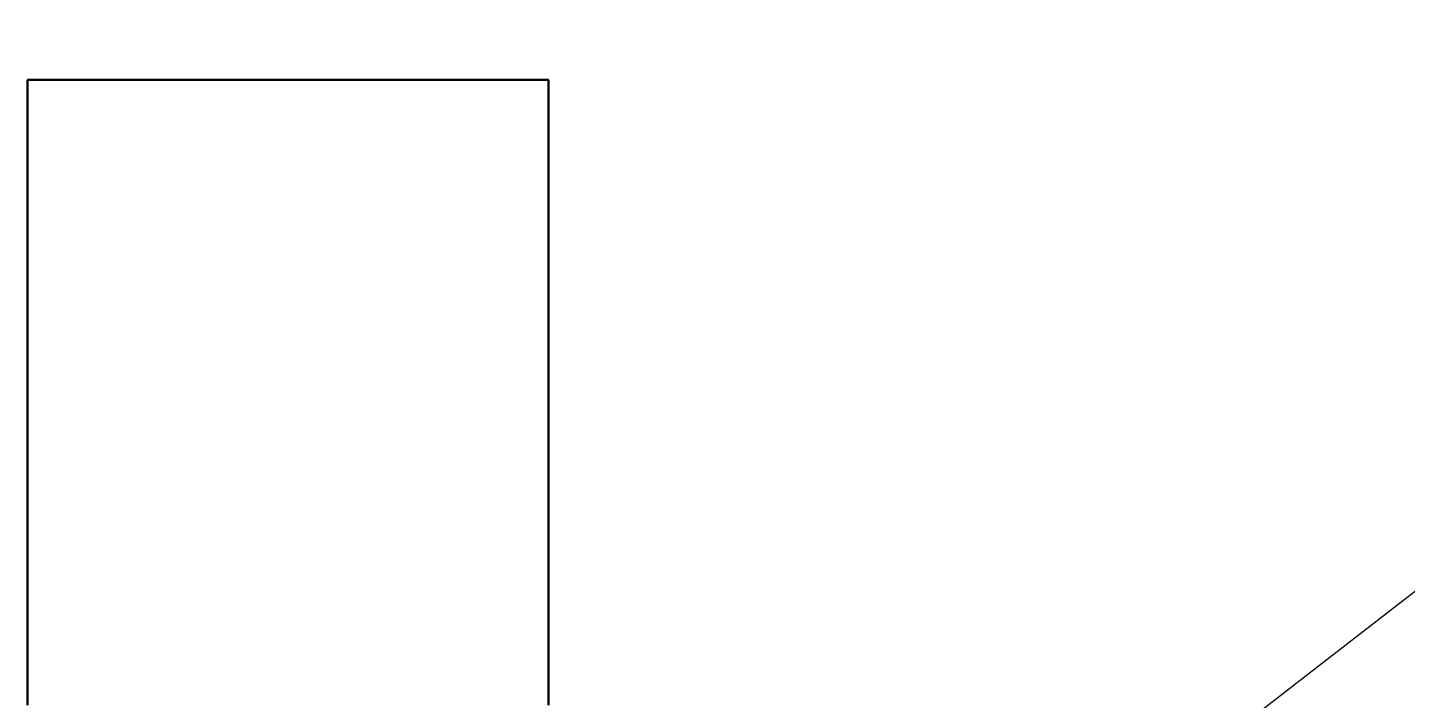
# Model space of a CAD drawing. Header units: millimetres. Extents: x 0 to 420, y 0 to 297.
# Drawn here: x 104 to 118.57, y 176.45 to 183.55 of the extents above; entities that cross this region are included whole.
import ezdxf

# ---------------------------------------------------------------- set-up
doc = ezdxf.new("R2010")
doc.units = ezdxf.units.MM
doc.linetypes.add('ISO02-TRAZOS', pattern=[3.75, 3, -0.75])
for name, color, linetype, lineweight in [('01-VISIBLE', 7, 'CONTINUOUS', 50), ('02-OCULTA', 4, 'ISO02-TRAZOS', 25), ('08-FINA', 5, 'CONTINUOUS', 25)]:
    doc.layers.add(name, color=color, linetype=linetype, lineweight=lineweight)

msp = doc.modelspace()

# ---------------------------------------------------------------- linework, layer by layer
at = {"layer": '01-VISIBLE'}
msp.add_line((104, 183), (109.5, 183), dxfattribs=at)
for points in [[(104, 183), (104, 182.925), (104, 182.85), (104, 182.775), (104, 182.7), (104, 182.625), (104, 182.55), (104, 182.475), (104, 182.4), (104, 182.325), (104, 182.25), (104, 182.175), (104, 182.1), (104, 182.025), (104, 181.95), (104, 181.875), (104, 181.8), (104, 181.725), (104, 181.65), (104, 181.575), (104, 181.5), (104, 181.425), (104, 181.35), (104, 181.275), (104, 181.2), (104, 181.125), (104, 181.05), (104, 180.975), (104, 180.9), (104, 180.825), (104, 180.75), (104, 180.675), (104, 180.6), (104, 180.525), (104, 180.45), (104, 180.375), (104, 180.3), (104, 180.225), (104, 180.15), (104, 180.075), (104, 180), (104, 179.925), (104, 179.85), (104, 179.775), (104, 179.7), (104, 179.625), (104, 179.55), (104, 179.475), (104, 179.4), (104, 179.325), (104, 179.25), (104, 179.175), (104, 179.1), (104, 179.025), (104, 178.95), (104, 178.875), (104, 178.8), (104, 178.725), (104, 178.65), (104, 178.575), (104, 178.5), (104, 178.425), (104, 178.35), (104, 178.275), (104, 178.2), (104, 178.125), (104, 178.05), (104, 177.975), (104, 177.9), (104, 177.825), (104, 177.75), (104, 177.675), (104, 177.6), (104, 177.525), (104, 177.45), (104, 177.375), (104, 177.3), (104, 177.225), (104, 177.15), (104, 177.075), (104, 177), (104, 176.925), (104, 176.85), (104, 176.775), (104, 176.7), (104, 176.625), (104, 176.55), (104, 176.475), (104, 176.4)], [(109.5, 183), (109.5, 182.925), (109.5, 182.85), (109.5, 182.775), (109.5, 182.7), (109.5, 182.625), (109.5, 182.55), (109.5, 182.475), (109.5, 182.4), (109.5, 182.325), (109.5, 182.25), (109.5, 182.175), (109.5, 182.1), (109.5, 182.025), (109.5, 181.95), (109.5, 181.875), (109.5, 181.8), (109.5, 181.725), (109.5, 181.65), (109.5, 181.575), (109.5, 181.5), (109.5, 181.425), (109.5, 181.35), (109.5, 181.275), (109.5, 181.2), (109.5, 181.125), (109.5, 181.05), (109.5, 180.975), (109.5, 180.9), (109.5, 180.825), (109.5, 180.75), (109.5, 180.675), (109.5, 180.6), (109.5, 180.525), (109.5, 180.45), (109.5, 180.375), (109.5, 180.3), (109.5, 180.225), (109.5, 180.15), (109.5, 180.075), (109.5, 180), (109.5, 179.925), (109.5, 179.85), (109.5, 179.775), (109.5, 179.7), (109.5, 179.625), (109.5, 179.55), (109.5, 179.475), (109.5, 179.4), (109.5, 179.325), (109.5, 179.25), (109.5, 179.175), (109.5, 179.1), (109.5, 179.025), (109.5, 178.95), (109.5, 178.875), (109.5, 178.8), (109.5, 178.725), (109.5, 178.65), (109.5, 178.575), (109.5, 178.5), (109.5, 178.425), (109.5, 178.35), (109.5, 178.275), (109.5, 178.2), (109.5, 178.125), (109.5, 178.05), (109.5, 177.975), (109.5, 177.9), (109.5, 177.825), (109.5, 177.75), (109.5, 177.675), (109.5, 177.6), (109.5, 177.525), (109.5, 177.45), (109.5, 177.375), (109.5, 177.3), (109.5, 177.225), (109.5, 177.15), (109.5, 177.075), (109.5, 177), (109.5, 176.925), (109.5, 176.85), (109.5, 176.775), (109.5, 176.7), (109.5, 176.625), (109.5, 176.55), (109.5, 176.475), (109.5, 176.4)]]:
    msp.add_lwpolyline(points, dxfattribs=at)
at = {"layer": '02-OCULTA'}
for points in [[(104, 176.4), (104, 176.475), (104, 176.55), (104, 176.625), (104, 176.7), (104, 176.775), (104, 176.85), (104, 176.925), (104, 177), (104, 177.075), (104, 177.15), (104, 177.225), (104, 177.3), (104, 177.375), (104, 177.45), (104, 177.525), (104, 177.6), (104, 177.675), (104, 177.75), (104, 177.825), (104, 177.9), (104, 177.975), (104, 178.05), (104, 178.125), (104, 178.2), (104, 178.275), (104, 178.35), (104, 178.425), (104, 178.5), (104, 178.575), (104, 178.65), (104, 178.725), (104, 178.8), (104, 178.875), (104, 178.95), (104, 179.025), (104, 179.1), (104, 179.175), (104, 179.25), (104, 179.325), (104, 179.4), (104, 179.475), (104, 179.55), (104, 179.625), (104, 179.7), (104, 179.775), (104, 179.85), (104, 179.925), (104, 180), (104, 180.075), (104, 180.15), (104, 180.225), (104, 180.3), (104, 180.375), (104, 180.45), (104, 180.525), (104, 180.6), (104, 180.675), (104, 180.75), (104, 180.825), (104, 180.9), (104, 180.975), (104, 181.05), (104, 181.125), (104, 181.2), (104, 181.275), (104, 181.35), (104, 181.425), (104, 181.5), (104, 181.575), (104, 181.65), (104, 181.725), (104, 181.8), (104, 181.875), (104, 181.95), (104, 182.025), (104, 182.1), (104, 182.175), (104, 182.25), (104, 182.325), (104, 182.4), (104, 182.475), (104, 182.55), (104, 182.625), (104, 182.7), (104, 182.775), (104, 182.85), (104, 182.925), (104, 183)], [(109.5, 176.4), (109.5, 176.475), (109.5, 176.55), (109.5, 176.625), (109.5, 176.7), (109.5, 176.775), (109.5, 176.85), (109.5, 176.925), (109.5, 177), (109.5, 177.075), (109.5, 177.15), (109.5, 177.225), (109.5, 177.3), (109.5, 177.375), (109.5, 177.45), (109.5, 177.525), (109.5, 177.6), (109.5, 177.675), (109.5, 177.75), (109.5, 177.825), (109.5, 177.9), (109.5, 177.975), (109.5, 178.05), (109.5, 178.125), (109.5, 178.2), (109.5, 178.275), (109.5, 178.35), (109.5, 178.425), (109.5, 178.5), (109.5, 178.575), (109.5, 178.65), (109.5, 178.725), (109.5, 178.8), (109.5, 178.875), (109.5, 178.95), (109.5, 179.025), (109.5, 179.1), (109.5, 179.175), (109.5, 179.25), (109.5, 179.325), (109.5, 179.4), (109.5, 179.475), (109.5, 179.55), (109.5, 179.625), (109.5, 179.7), (109.5, 179.775), (109.5, 179.85), (109.5, 179.925), (109.5, 180), (109.5, 180.075), (109.5, 180.15), (109.5, 180.225), (109.5, 180.3), (109.5, 180.375), (109.5, 180.45), (109.5, 180.525), (109.5, 180.6), (109.5, 180.675), (109.5, 180.75), (109.5, 180.825), (109.5, 180.9), (109.5, 180.975), (109.5, 181.05), (109.5, 181.125), (109.5, 181.2), (109.5, 181.275), (109.5, 181.35), (109.5, 181.425), (109.5, 181.5), (109.5, 181.575), (109.5, 181.65), (109.5, 181.725), (109.5, 181.8), (109.5, 181.875), (109.5, 181.95), (109.5, 182.025), (109.5, 182.1), (109.5, 182.175), (109.5, 182.25), (109.5, 182.325), (109.5, 182.4), (109.5, 182.475), (109.5, 182.55), (109.5, 182.625), (109.5, 182.7), (109.5, 182.775), (109.5, 182.85), (109.5, 182.925), (109.5, 183)]]:
    msp.add_lwpolyline(points, dxfattribs=at)
at = {"layer": '08-FINA'}
msp.add_line((126.337, 183.551), (106.25, 168), dxfattribs=at)

doc.saveas('drawing.dxf')
